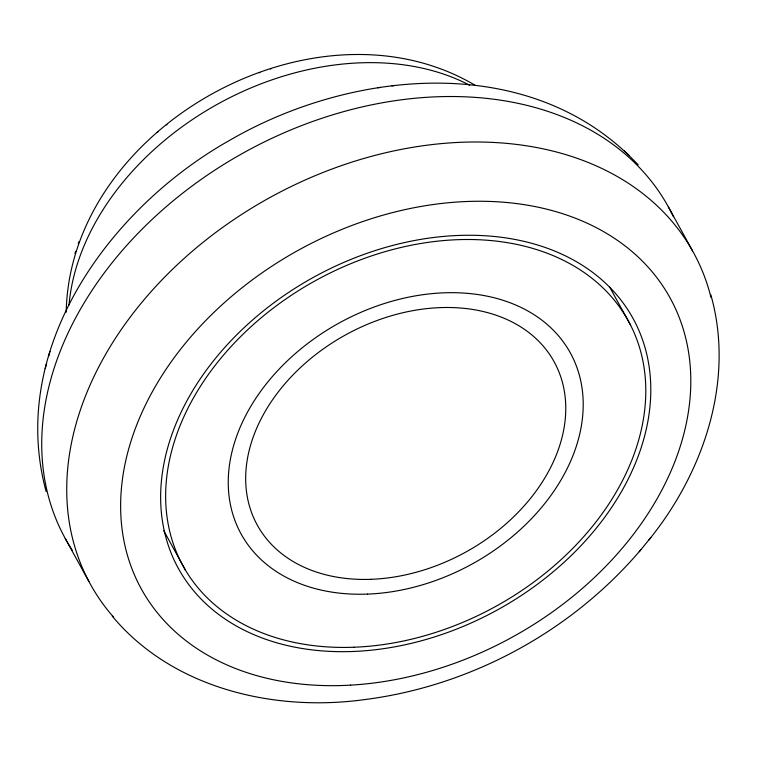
<?xml version="1.0" encoding="UTF-8"?>
<svg xmlns="http://www.w3.org/2000/svg" width="757" height="757" viewBox="0 0 757 757"><rect width="100%" height="100%" fill="white"/><g stroke="black" fill="none" stroke-linecap="round" stroke-linejoin="round"><path stroke-width="1.14" d="M628.897 155.393C522.046 52.224 349.109 70.884 229.466 140.433C109.661 207.91 7.201 348.542 46.13 491.473M45.193 368.612L46.584 363.597M48.609 356.282L49.962 351.428M474.989 85.2C315.565 -9.008 69.862 126.75 66.19 312.225M74.952 253.472L75.709 251.267M78.293 243.65L79.021 241.53M648.976 539.826C703.508 472.69 735.142 380.251 710.814 294.728M112.291 616.198C172.369 688.35 273.684 711.94 363.72 699.714C470.381 686.325 571.431 631.584 640.952 549.61M639.23 551.73L650.85 537.508M157.286 132.503L157.929 131.983M166.389 124.952L166.919 124.517M270.4 68.934L271.129 68.698M259.32 72.729L259.906 72.54M377.838 87.746L380.411 87.405M391.861 85.863L394.662 85.494M624.402 150.87L638.236 164.808M668.374 206.898L692.532 250.851M609.546 286.865L630.619 325.207M163.777 530.742L185.408 570.049M65.282 538.549L88.91 581.48M72.227 550.15A344.132 252.09 -28.8 0 1 243.858 152.649A344.132 252.09 -28.8 0 1 673.408 216.739M113.588 617.201A344.132 252.09 -28.8 0 1 275.084 194.738A344.132 252.09 -28.8 0 1 711.022 297.567M69.029 305.005A254.125 186.156 -28.8 0 1 219.095 103.312A254.125 186.156 -28.8 0 1 469.681 85.238M367.542 594.103A187.878 137.632 -28.8 0 0 574.923 362.376A187.878 137.632 -28.8 0 0 274.706 373.901A187.878 137.632 -28.8 0 0 367.542 594.103M352.999 651.474A259.424 190.035 -28.8 0 0 639.353 331.5A259.424 190.035 -28.8 0 0 224.81 347.416A259.424 190.035 -28.8 0 0 352.999 651.474M350.699 685.132A301.778 221.063 -28.8 0 0 675.481 308.638A301.778 221.063 -28.8 0 0 190.982 336.619A301.778 221.063 -28.8 0 0 350.699 685.132M354.077 647.226A254.125 186.156 -28.8 0 0 634.584 333.79A254.125 186.156 -28.8 0 0 228.5 349.374A254.125 186.156 -28.8 0 0 354.077 647.226M371.29 579.304A169.417 124.11 -28.8 0 0 558.297 370.343A169.417 124.11 -28.8 0 0 287.575 380.733A169.417 124.11 -28.8 0 0 371.29 579.304"/></g></svg>
